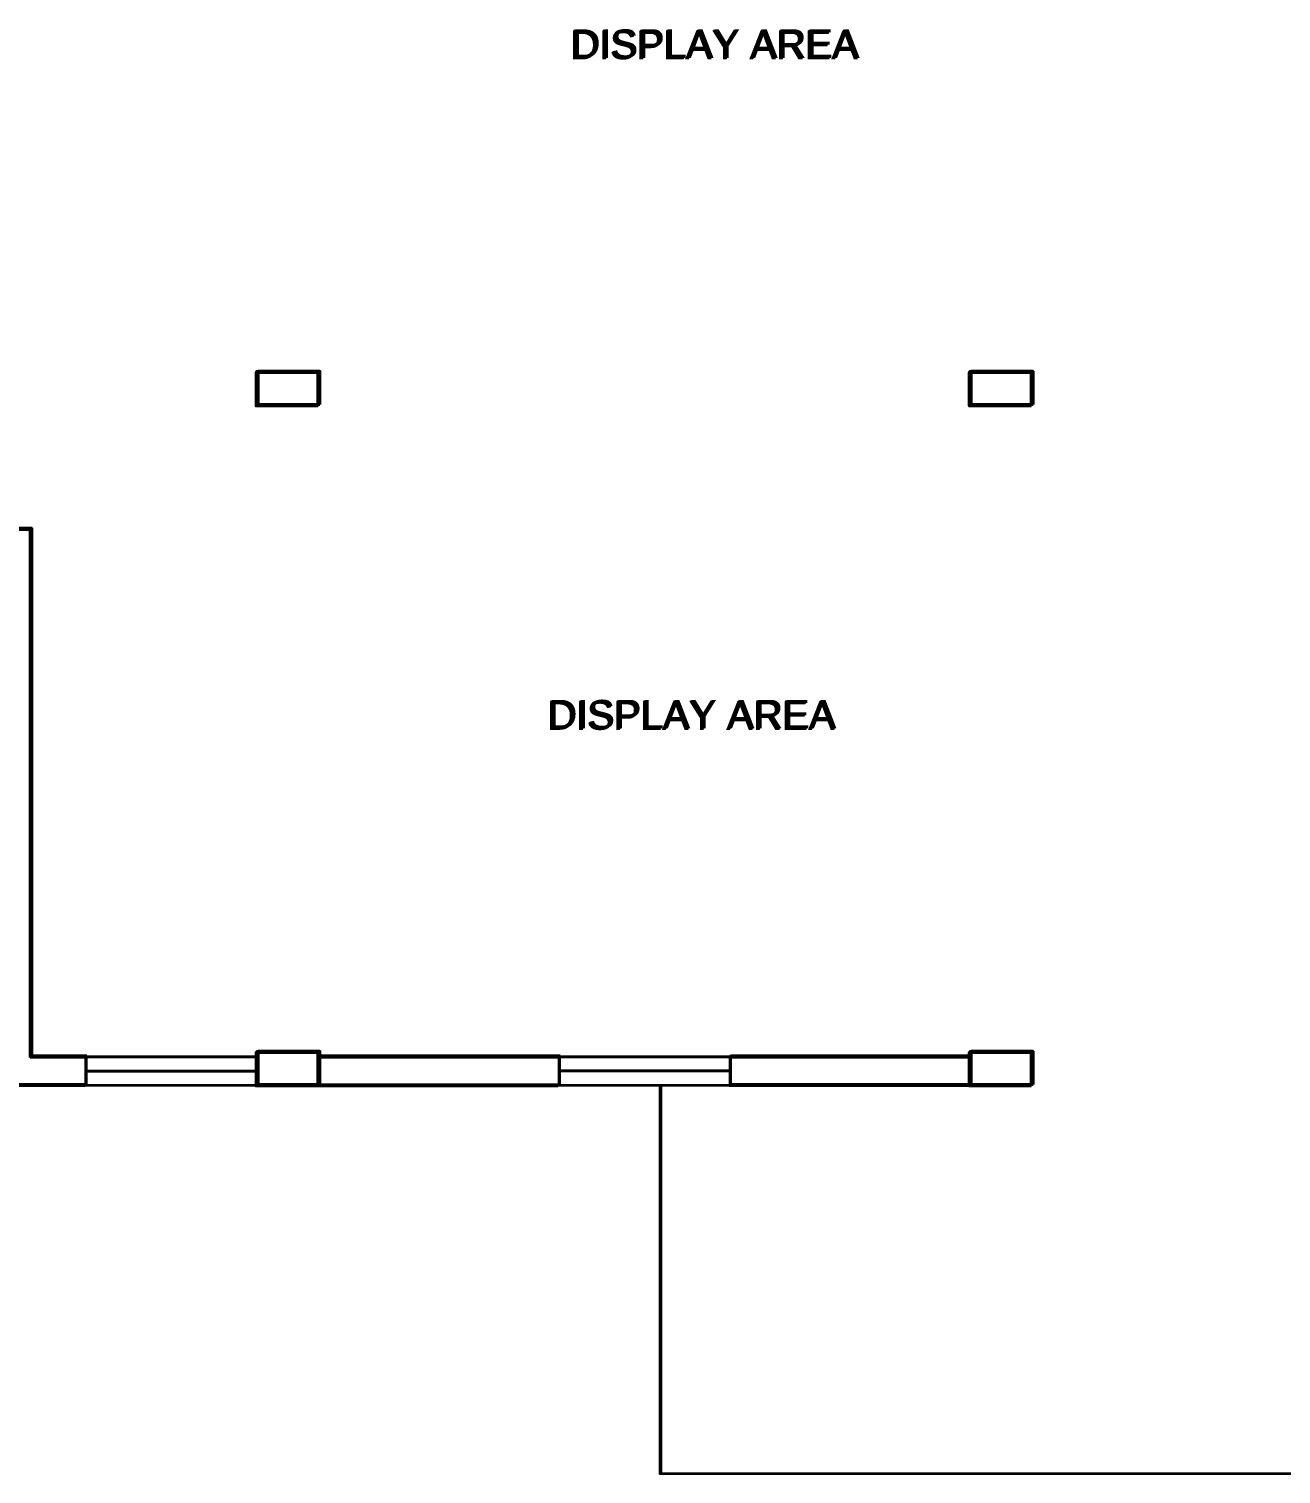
# Model space of a CAD drawing. Header units: inches. Extents: x 5 to 136470, y 9 to 138066.
# Drawn here: x 37221 to 50391, y 9 to 15204 of the extents above; entities that cross this region are included whole.
import ezdxf

# ---------------------------------------------------------------- set-up
doc = ezdxf.new("R2010")
doc.units = ezdxf.units.IN
doc.header["$MEASUREMENT"] = 0
doc.linetypes.add('DASHED2', pattern=[9.525, 6.35, -3.175])
for name, color, linetype, lineweight in [('1', 7, 'Continuous', 35), ('A_COL', 250, 'Continuous', 40), ('ABOVE', 252, 'DASHED2', 9), ('IG-Area', 250, 'Continuous', 30), ('SILL', 251, 'Continuous', 18), ('WINDOW', 252, 'Continuous', 15)]:
    doc.layers.add(name, color=color, linetype=linetype, lineweight=lineweight)
doc.styles.get("Standard").update_dxf_attribs({"font": 'arial.ttf'})

# ---------------------------------------------------------------- blocks, each defined once
blk = doc.blocks.new('A$Cf98d7203')
at = {"layer": '1'}
for p, q in [((35080, 9933), (37230, 9933)), ((37230, 4381), (37230, 9933)), ((37805, 4381), (37230, 4381)), ((42780, 4381), (40255, 4381)), ((47105, 4381), (44580, 4381)), ((47105, 4381), (44580, 4381)), ((37805, 4081), (34930, 4081)), ((40255, 4081), (42780, 4081)), ((47755, 4081), (44580, 4081))]:
    blk.add_line(p, q, dxfattribs=at)
at = {"layer": 'A_COL'}
for points in [[(40255, 11231), (40255, 11581), (39605, 11581), (39605, 11231)], [(47755, 11231), (47755, 11581), (47105, 11581), (47105, 11231)], [(40255, 4081), (40255, 4431), (39605, 4431), (39605, 4081)], [(47755, 4081), (47755, 4431), (47105, 4431), (47105, 4081)]]:
    blk.add_lwpolyline(points, close=True, dxfattribs=at)
at = {"layer": 'ABOVE', "ltscale": 0.25}
for q in [(43850, 4081), (52359, 0)]:
    blk.add_line((43850, 0), q, dxfattribs=at)
at = {"layer": 'SILL'}
for p, q in [((37805, 4381), (39605, 4381)), ((42780, 4381), (44580, 4381)), ((37805, 4081), (39605, 4081)), ((42780, 4081), (44580, 4081))]:
    blk.add_line(p, q, dxfattribs=at)
at = {"layer": 'WINDOW'}
for p, q in [((37805, 4381), (37805, 4081)), ((42780, 4381), (42780, 4081)), ((44580, 4381), (44580, 4081)), ((47755, 4381), (47755, 4081)), ((37805, 4231), (39605, 4231)), ((44580, 4231), (42780, 4231))]:
    blk.add_line(p, q, dxfattribs=at)
at = {"layer": 'IG-Area', "char_height": 300, "attachment_point": 1}
for insert in [(42905, 15175), (42661, 8125)]:
    blk.add_mtext_dynamic_manual_height_columns('DISPLAY AREA ', width=38356.19, gutter_width=12.5, heights=[0], dxfattribs=dict(at, insert=insert))

msp = doc.modelspace()

# ---------------------------------------------------------------- linework, layer by layer
at = {"layer": '1'}
for p, q in [((35086, 9942), (37236, 9942)), ((35088, 9947), (37238, 9947)), ((35093, 9954), (37243, 9954)), ((37236, 4390), (37236, 9942)), ((37238, 4395), (37238, 9947)), ((37243, 4402), (37243, 9954)), ((37811, 4390), (37236, 4390)), ((37813, 4395), (37238, 4395)), ((37818, 4402), (37243, 4402)), ((42786, 4390), (40261, 4390)), ((42788, 4395), (40263, 4395)), ((42793, 4402), (40268, 4402)), ((47111, 4390), (44586, 4390)), ((47111, 4390), (44586, 4390)), ((47113, 4395), (44588, 4395)), ((47113, 4395), (44588, 4395)), ((47118, 4402), (44593, 4402)), ((47118, 4402), (44593, 4402)), ((37811, 4090), (34936, 4090)), ((37813, 4095), (34938, 4095)), ((37818, 4102), (34943, 4102)), ((40261, 4090), (42786, 4090)), ((40263, 4095), (42788, 4095)), ((40268, 4102), (42793, 4102)), ((47761, 4090), (44586, 4090)), ((47763, 4095), (44588, 4095)), ((47768, 4102), (44593, 4102))]:
    msp.add_line(p, q, dxfattribs=at)
at = {"layer": 'A_COL'}
for points in [[(40261, 11240), (40261, 11590), (39611, 11590), (39611, 11240)], [(40263, 11245), (40263, 11595), (39613, 11595), (39613, 11245)], [(40268, 11252), (40268, 11602), (39618, 11602), (39618, 11252)], [(47761, 11240), (47761, 11590), (47111, 11590), (47111, 11240)], [(47763, 11245), (47763, 11595), (47113, 11595), (47113, 11245)], [(47768, 11252), (47768, 11602), (47118, 11602), (47118, 11252)], [(40261, 4090), (40261, 4440), (39611, 4440), (39611, 4090)], [(40263, 4095), (40263, 4445), (39613, 4445), (39613, 4095)], [(40268, 4102), (40268, 4452), (39618, 4452), (39618, 4102)], [(47761, 4090), (47761, 4440), (47111, 4440), (47111, 4090)], [(47763, 4095), (47763, 4445), (47113, 4445), (47113, 4095)], [(47768, 4102), (47768, 4452), (47118, 4452), (47118, 4102)]]:
    msp.add_lwpolyline(points, close=True, dxfattribs=at)
at = {"layer": 'ABOVE', "ltscale": 0.25}
for p, q in [((43855, 9), (43855, 4090)), ((43858, 14), (43858, 4095)), ((43863, 21), (43863, 4102)), ((43855, 9), (52364, 9)), ((43858, 14), (52367, 14)), ((43863, 21), (52372, 21))]:
    msp.add_line(p, q, dxfattribs=at)
at = {"layer": 'SILL'}
for p, q in [((37811, 4390), (39611, 4390)), ((37813, 4395), (39613, 4395)), ((37818, 4402), (39618, 4402)), ((42786, 4390), (44586, 4390)), ((42788, 4395), (44588, 4395)), ((42793, 4402), (44593, 4402)), ((37811, 4090), (39611, 4090)), ((37813, 4095), (39613, 4095)), ((37818, 4102), (39618, 4102)), ((42786, 4090), (44586, 4090)), ((42788, 4095), (44588, 4095)), ((42793, 4102), (44593, 4102))]:
    msp.add_line(p, q, dxfattribs=at)
at = {"layer": 'WINDOW'}
for p, q in [((37811, 4390), (37811, 4090)), ((37813, 4395), (37813, 4095)), ((37818, 4402), (37818, 4102)), ((42786, 4390), (42786, 4090)), ((42788, 4395), (42788, 4095)), ((42793, 4402), (42793, 4102)), ((44586, 4390), (44586, 4090)), ((44588, 4395), (44588, 4095)), ((44593, 4402), (44593, 4102)), ((47761, 4390), (47761, 4090)), ((47763, 4395), (47763, 4095)), ((47768, 4402), (47768, 4102)), ((37811, 4240), (39611, 4240)), ((37813, 4245), (39613, 4245)), ((37818, 4252), (39618, 4252)), ((44586, 4240), (42786, 4240)), ((44588, 4245), (42788, 4245)), ((44593, 4252), (42793, 4252))]:
    msp.add_line(p, q, dxfattribs=at)

# ---------------------------------------------------------------- block references
msp.add_blockref('A$Cf98d7203', (27, 24))

# ---------------------------------------------------------------- texts
at = {"layer": 'IG-Area', "char_height": 300, "attachment_point": 1}
for insert in [(42918, 15196), (42910, 15184), (42913, 15189), (42667, 8134), (42670, 8139), (42675, 8145)]:
    msp.add_mtext_dynamic_manual_height_columns('DISPLAY AREA ', width=38356.19, gutter_width=12.5, heights=[0], dxfattribs=dict(at, insert=insert))

doc.saveas('drawing.dxf')
